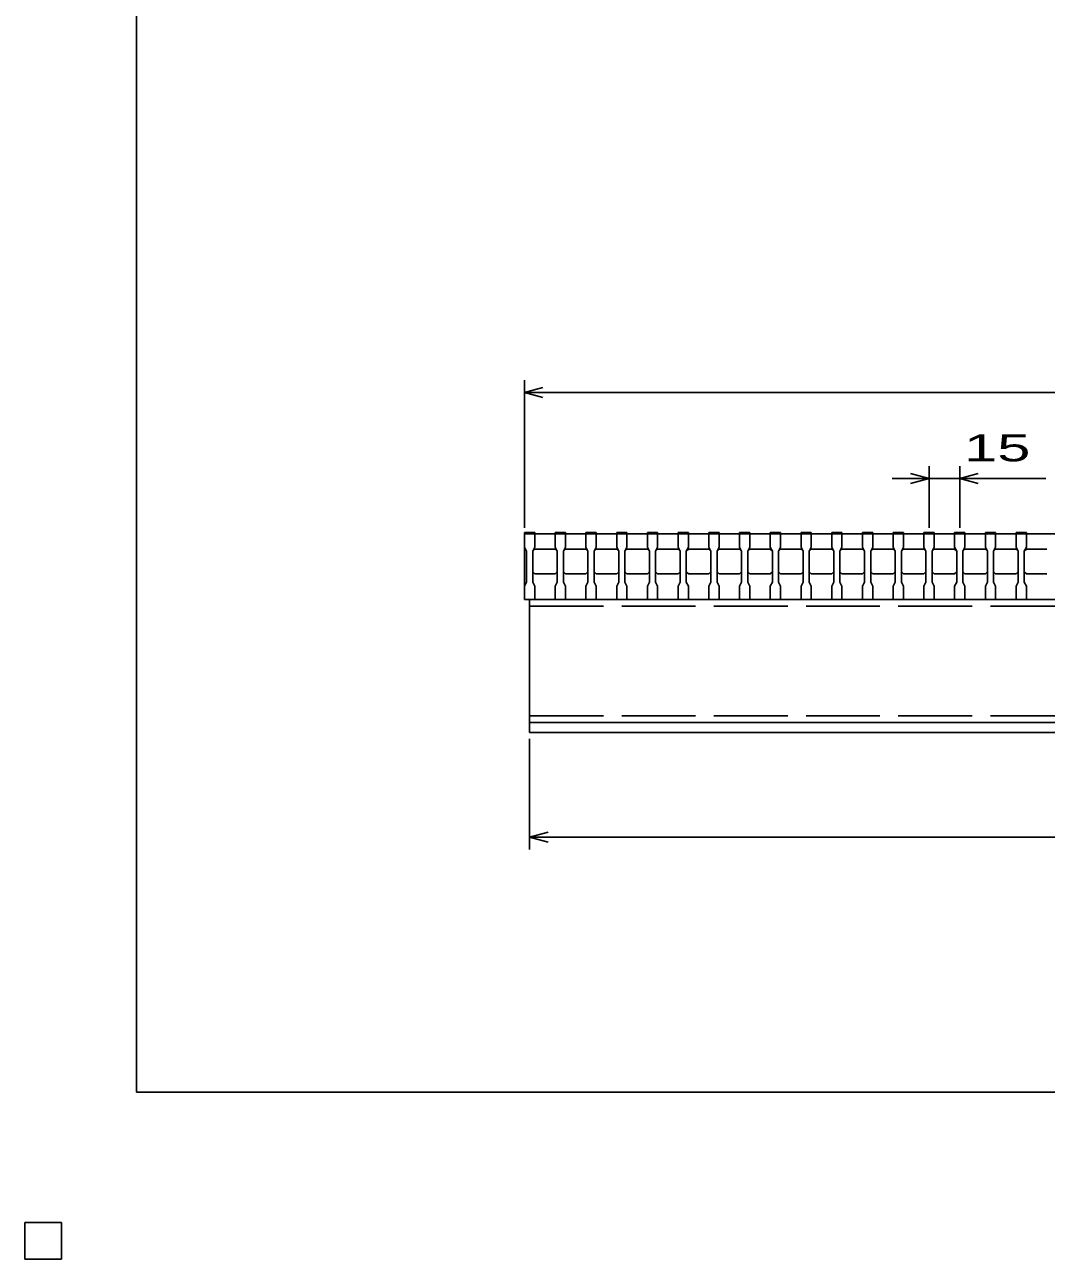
# Model space of a CAD drawing. Units: millimetres, scale not verified. Extents: x -1092 to 1039, y -770 to 632.
# Drawn here: x -1092 to -593, y -770 to -167 of the extents above; entities that cross this region are included whole.
import ezdxf
from ezdxf.enums import TextEntityAlignment as Align

# ---------------------------------------------------------------- set-up
doc = ezdxf.new("R2010")
doc.units = ezdxf.units.MM
doc.header["$LTSCALE"] = 6
doc.linetypes.add('DASHED', pattern=[7.5, 6, -1.5])
for name, color, linetype, lineweight in [('0_2', 150, 'Continuous', 25), ('16', 3, 'Continuous', 25), ('22', 4, 'Continuous', 25), ('24', 2, 'Continuous', 25), ('32', 4, 'Continuous', 25)]:
    doc.layers.add(name, color=color, linetype=linetype, lineweight=lineweight)
doc.styles.add('ベクトル', font='')
doc.styles.get('ベクトル').set_extended_font_data('ベクトル')

msp = doc.modelspace()

# ---------------------------------------------------------------- linework, layer by layer
at = {"layer": '0_2'}
for p, q in [((-1037.4, -687.9), (-1037.4, 632.1)), ((1038.6, -687.9), (-1037.4, -687.9)), ((-1074, -751.5), (-1092, -751.5)), ((-1092, -751.5), (-1092, -769.5)), ((-1074, -751.5), (-1092, -751.5)), ((-1092, -751.5), (-1092, -769.5)), ((-1074, -751.5), (-1092, -751.5)), ((-1092, -751.5), (-1092, -769.5)), ((-1074, -751.5), (-1092, -751.5)), ((-1092, -751.5), (-1092, -769.5)), ((-1074, -751.5), (-1092, -751.5)), ((-1092, -751.5), (-1092, -769.5)), ((-1074, -769.5), (-1074, -751.5)), ((-1074, -769.5), (-1074, -751.5)), ((-1074, -769.5), (-1074, -751.5)), ((-1074, -769.5), (-1074, -751.5)), ((-1074, -769.5), (-1074, -751.5)), ((-1092, -769.5), (-1074, -769.5)), ((-1092, -769.5), (-1074, -769.5)), ((-1092, -769.5), (-1074, -769.5)), ((-1092, -769.5), (-1074, -769.5)), ((-1092, -769.5), (-1074, -769.5))]:
    msp.add_line(p, q, dxfattribs=at)
at = {"layer": '16'}
for p, q in [((-848, -415.5), (-848, -414.8)), ((-848, -414.8), (-843, -414.8)), ((-848, -415.5), (-848, -422)), ((-843, -415.5), (-848, -415.5)), ((-848, -415.5), (-848, -447.5)), ((-848, -415.5), (-258, -415.5)), ((-843, -414.8), (-843, -415.5)), ((-843, -422), (-843, -415.5)), ((-833, -415.5), (-833, -414.8)), ((-833, -414.8), (-828, -414.8)), ((-833, -415.5), (-833, -422)), ((-828, -415.5), (-833, -415.5)), ((-828, -414.8), (-828, -415.5)), ((-828, -422), (-828, -415.5)), ((-818, -415.5), (-818, -414.8)), ((-818, -414.8), (-813, -414.8)), ((-818, -415.5), (-818, -422)), ((-813, -415.5), (-818, -415.5)), ((-813, -414.8), (-813, -415.5)), ((-813, -422), (-813, -415.5)), ((-803, -415.5), (-803, -414.8)), ((-803, -414.8), (-798, -414.8)), ((-803, -415.5), (-803, -422)), ((-798, -415.5), (-803, -415.5)), ((-798, -414.8), (-798, -415.5)), ((-798, -422), (-798, -415.5)), ((-788, -415.5), (-788, -414.8)), ((-788, -414.8), (-783, -414.8)), ((-788, -415.5), (-788, -422)), ((-783, -415.5), (-788, -415.5)), ((-783, -414.8), (-783, -415.5)), ((-783, -422), (-783, -415.5)), ((-773, -415.5), (-773, -414.8)), ((-773, -414.8), (-768, -414.8)), ((-773, -415.5), (-773, -422)), ((-768, -415.5), (-773, -415.5)), ((-768, -414.8), (-768, -415.5)), ((-768, -422), (-768, -415.5)), ((-758, -415.5), (-758, -414.8)), ((-758, -414.8), (-753, -414.8)), ((-758, -415.5), (-758, -422)), ((-753, -415.5), (-758, -415.5)), ((-753, -414.8), (-753, -415.5)), ((-753, -422), (-753, -415.5)), ((-743, -415.5), (-743, -414.8)), ((-743, -414.8), (-738, -414.8)), ((-743, -415.5), (-743, -422)), ((-738, -415.5), (-743, -415.5)), ((-738, -414.8), (-738, -415.5)), ((-738, -422), (-738, -415.5)), ((-728, -415.5), (-728, -414.8)), ((-728, -414.8), (-723, -414.8)), ((-728, -415.5), (-728, -422)), ((-723, -415.5), (-728, -415.5)), ((-723, -414.8), (-723, -415.5)), ((-723, -422), (-723, -415.5)), ((-713, -415.5), (-713, -414.8)), ((-713, -414.8), (-708, -414.8)), ((-713, -415.5), (-713, -422)), ((-708, -415.5), (-713, -415.5)), ((-708, -414.8), (-708, -415.5)), ((-708, -422), (-708, -415.5)), ((-698, -415.5), (-698, -414.8)), ((-698, -414.8), (-693, -414.8)), ((-698, -415.5), (-698, -422)), ((-693, -415.5), (-698, -415.5)), ((-693, -414.8), (-693, -415.5)), ((-693, -422), (-693, -415.5)), ((-683, -415.5), (-683, -414.8)), ((-683, -414.8), (-678, -414.8)), ((-683, -415.5), (-683, -422)), ((-678, -415.5), (-683, -415.5)), ((-678, -414.8), (-678, -415.5)), ((-678, -422), (-678, -415.5)), ((-668, -415.5), (-668, -414.8)), ((-668, -414.8), (-663, -414.8)), ((-668, -415.5), (-668, -422)), ((-663, -415.5), (-668, -415.5)), ((-663, -414.8), (-663, -415.5)), ((-663, -422), (-663, -415.5)), ((-653, -415.5), (-653, -414.8)), ((-653, -414.8), (-648, -414.8)), ((-653, -415.5), (-653, -422)), ((-648, -415.5), (-653, -415.5)), ((-648, -414.8), (-648, -415.5)), ((-648, -422), (-648, -415.5)), ((-638, -415.5), (-638, -414.8)), ((-638, -414.8), (-633, -414.8)), ((-638, -415.5), (-638, -422)), ((-633, -415.5), (-638, -415.5)), ((-633, -414.8), (-633, -415.5)), ((-633, -422), (-633, -415.5)), ((-623, -415.5), (-623, -414.8)), ((-623, -414.8), (-618, -414.8)), ((-623, -415.5), (-623, -422)), ((-618, -415.5), (-623, -415.5)), ((-618, -414.8), (-618, -415.5)), ((-618, -422), (-618, -415.5)), ((-608, -415.5), (-608, -414.8)), ((-608, -414.8), (-603, -414.8)), ((-608, -415.5), (-608, -422)), ((-603, -415.5), (-608, -415.5)), ((-603, -414.8), (-603, -415.5)), ((-603, -422), (-603, -415.5)), ((-848, -422), (-847, -424)), ((-847, -424), (-847, -439)), ((-844, -424), (-843, -422)), ((-844, -424), (-843, -423)), ((-844, -439), (-844, -424)), ((-843, -423), (-833, -423)), ((-833, -422), (-832, -424)), ((-833, -423), (-832, -424)), ((-832, -424), (-832, -439)), ((-829, -424), (-828, -422)), ((-829, -424), (-828, -423)), ((-829, -439), (-829, -424)), ((-828, -423), (-818, -423)), ((-818, -422), (-817, -424)), ((-818, -423), (-817, -424)), ((-817, -424), (-817, -439)), ((-814, -424), (-813, -422)), ((-814, -424), (-813, -423)), ((-814, -439), (-814, -424)), ((-813, -423), (-803, -423)), ((-803, -422), (-802, -424)), ((-803, -423), (-802, -424)), ((-802, -424), (-802, -439)), ((-799, -424), (-798, -422)), ((-799, -424), (-798, -423)), ((-799, -439), (-799, -424)), ((-798, -423), (-788, -423)), ((-788, -422), (-787, -424)), ((-788, -423), (-787, -424)), ((-787, -424), (-787, -439)), ((-784, -424), (-783, -422)), ((-784, -424), (-783, -423)), ((-784, -439), (-784, -424)), ((-783, -423), (-773, -423)), ((-773, -422), (-772, -424)), ((-773, -423), (-772, -424)), ((-772, -424), (-772, -439)), ((-769, -424), (-768, -422)), ((-769, -424), (-768, -423)), ((-769, -439), (-769, -424)), ((-768, -423), (-758, -423)), ((-758, -422), (-757, -424)), ((-758, -423), (-757, -424)), ((-757, -424), (-757, -439)), ((-754, -424), (-753, -422)), ((-754, -424), (-753, -423)), ((-754, -439), (-754, -424)), ((-753, -423), (-743, -423)), ((-743, -422), (-742, -424)), ((-743, -423), (-742, -424)), ((-742, -424), (-742, -439)), ((-739, -424), (-738, -422)), ((-739, -424), (-738, -423)), ((-739, -439), (-739, -424)), ((-738, -423), (-728, -423)), ((-728, -422), (-727, -424)), ((-728, -423), (-727, -424)), ((-727, -424), (-727, -439)), ((-724, -424), (-723, -422)), ((-724, -424), (-723, -423)), ((-724, -439), (-724, -424)), ((-723, -423), (-713, -423)), ((-713, -422), (-712, -424)), ((-713, -423), (-712, -424)), ((-712, -424), (-712, -439)), ((-709, -424), (-708, -422)), ((-709, -424), (-708, -423)), ((-709, -439), (-709, -424)), ((-708, -423), (-698, -423)), ((-698, -422), (-697, -424)), ((-698, -423), (-697, -424)), ((-697, -424), (-697, -439)), ((-694, -424), (-693, -422)), ((-694, -424), (-693, -423)), ((-694, -439), (-694, -424)), ((-693, -423), (-683, -423)), ((-683, -422), (-682, -424)), ((-683, -423), (-682, -424)), ((-682, -424), (-682, -439)), ((-679, -424), (-678, -422)), ((-679, -424), (-678, -423)), ((-679, -439), (-679, -424)), ((-678, -423), (-668, -423)), ((-668, -422), (-667, -424)), ((-668, -423), (-667, -424)), ((-667, -424), (-667, -439)), ((-664, -424), (-663, -422)), ((-664, -424), (-663, -423)), ((-664, -439), (-664, -424)), ((-663, -423), (-653, -423)), ((-653, -422), (-652, -424)), ((-653, -423), (-652, -424)), ((-652, -424), (-652, -439)), ((-649, -424), (-648, -422)), ((-649, -424), (-648, -423)), ((-649, -439), (-649, -424)), ((-648, -423), (-638, -423)), ((-638, -422), (-637, -424)), ((-638, -423), (-637, -424)), ((-637, -424), (-637, -439)), ((-634, -424), (-633, -422)), ((-634, -424), (-633, -423)), ((-634, -439), (-634, -424)), ((-633, -423), (-623, -423)), ((-623, -422), (-622, -424)), ((-623, -423), (-622, -424)), ((-622, -424), (-622, -439)), ((-619, -424), (-618, -422)), ((-619, -424), (-618, -423)), ((-619, -439), (-619, -424)), ((-618, -423), (-608, -423)), ((-608, -422), (-607, -424)), ((-608, -423), (-607, -424)), ((-607, -424), (-607, -439)), ((-604, -424), (-603, -422)), ((-604, -424), (-603, -423)), ((-604, -439), (-604, -424)), ((-603, -423), (-593, -423)), ((-847, -439), (-848, -441)), ((-843, -435), (-844, -434)), ((-843, -441), (-844, -439)), ((-833, -435), (-843, -435)), ((-832, -434), (-833, -435)), ((-832, -439), (-833, -441)), ((-828, -435), (-829, -434)), ((-828, -441), (-829, -439)), ((-818, -435), (-828, -435)), ((-817, -434), (-818, -435)), ((-817, -439), (-818, -441)), ((-813, -435), (-814, -434)), ((-813, -441), (-814, -439)), ((-803, -435), (-813, -435)), ((-802, -434), (-803, -435)), ((-802, -439), (-803, -441)), ((-798, -435), (-799, -434)), ((-798, -441), (-799, -439)), ((-788, -435), (-798, -435)), ((-787, -434), (-788, -435)), ((-787, -439), (-788, -441)), ((-783, -435), (-784, -434)), ((-783, -441), (-784, -439)), ((-773, -435), (-783, -435)), ((-772, -434), (-773, -435)), ((-772, -439), (-773, -441)), ((-768, -435), (-769, -434)), ((-768, -441), (-769, -439)), ((-758, -435), (-768, -435)), ((-757, -434), (-758, -435)), ((-757, -439), (-758, -441)), ((-753, -435), (-754, -434)), ((-753, -441), (-754, -439)), ((-743, -435), (-753, -435)), ((-742, -434), (-743, -435)), ((-742, -439), (-743, -441)), ((-738, -435), (-739, -434)), ((-738, -441), (-739, -439)), ((-728, -435), (-738, -435)), ((-727, -434), (-728, -435)), ((-727, -439), (-728, -441)), ((-723, -435), (-724, -434)), ((-723, -441), (-724, -439)), ((-713, -435), (-723, -435)), ((-712, -434), (-713, -435)), ((-712, -439), (-713, -441)), ((-708, -435), (-709, -434)), ((-708, -441), (-709, -439)), ((-698, -435), (-708, -435)), ((-697, -434), (-698, -435)), ((-697, -439), (-698, -441)), ((-693, -435), (-694, -434)), ((-693, -441), (-694, -439)), ((-683, -435), (-693, -435)), ((-682, -434), (-683, -435)), ((-682, -439), (-683, -441)), ((-678, -435), (-679, -434)), ((-678, -441), (-679, -439)), ((-668, -435), (-678, -435)), ((-667, -434), (-668, -435)), ((-667, -439), (-668, -441)), ((-663, -435), (-664, -434)), ((-663, -441), (-664, -439)), ((-653, -435), (-663, -435)), ((-652, -434), (-653, -435)), ((-652, -439), (-653, -441)), ((-648, -435), (-649, -434)), ((-648, -441), (-649, -439)), ((-638, -435), (-648, -435)), ((-637, -434), (-638, -435)), ((-637, -439), (-638, -441)), ((-633, -435), (-634, -434)), ((-633, -441), (-634, -439)), ((-623, -435), (-633, -435)), ((-622, -434), (-623, -435)), ((-622, -439), (-623, -441)), ((-618, -435), (-619, -434)), ((-618, -441), (-619, -439)), ((-608, -435), (-618, -435)), ((-607, -434), (-608, -435)), ((-607, -439), (-608, -441)), ((-603, -435), (-604, -434)), ((-603, -441), (-604, -439)), ((-593, -435), (-603, -435)), ((-848, -441), (-848, -447.5)), ((-843, -447.5), (-843, -441)), ((-833, -441), (-833, -447.5)), ((-828, -447.5), (-828, -441)), ((-818, -441), (-818, -447.5)), ((-813, -447.5), (-813, -441)), ((-803, -441), (-803, -447.5)), ((-798, -447.5), (-798, -441)), ((-788, -441), (-788, -447.5)), ((-783, -447.5), (-783, -441)), ((-773, -441), (-773, -447.5)), ((-768, -447.5), (-768, -441)), ((-758, -441), (-758, -447.5)), ((-753, -447.5), (-753, -441)), ((-743, -441), (-743, -447.5)), ((-738, -447.5), (-738, -441)), ((-728, -441), (-728, -447.5)), ((-723, -447.5), (-723, -441)), ((-713, -441), (-713, -447.5)), ((-708, -447.5), (-708, -441)), ((-698, -441), (-698, -447.5)), ((-693, -447.5), (-693, -441)), ((-683, -441), (-683, -447.5)), ((-678, -447.5), (-678, -441)), ((-668, -441), (-668, -447.5)), ((-663, -447.5), (-663, -441)), ((-653, -441), (-653, -447.5)), ((-648, -447.5), (-648, -441)), ((-638, -441), (-638, -447.5)), ((-633, -447.5), (-633, -441)), ((-623, -441), (-623, -447.5)), ((-618, -447.5), (-618, -441)), ((-608, -441), (-608, -447.5)), ((-603, -447.5), (-603, -441)), ((-848, -447.5), (-843, -447.5)), ((-848, -447.5), (-258, -447.5)), ((-845.5, -447.5), (-260.5, -447.5)), ((-845.5, -507.5), (-845.5, -447.5)), ((-833, -447.5), (-828, -447.5)), ((-818, -447.5), (-813, -447.5)), ((-803, -447.5), (-798, -447.5)), ((-788, -447.5), (-783, -447.5)), ((-773, -447.5), (-768, -447.5)), ((-758, -447.5), (-753, -447.5)), ((-743, -447.5), (-738, -447.5)), ((-728, -447.5), (-723, -447.5)), ((-713, -447.5), (-708, -447.5)), ((-698, -447.5), (-693, -447.5)), ((-683, -447.5), (-678, -447.5)), ((-668, -447.5), (-663, -447.5)), ((-653, -447.5), (-648, -447.5)), ((-638, -447.5), (-633, -447.5)), ((-623, -447.5), (-618, -447.5)), ((-608, -447.5), (-603, -447.5)), ((-260.5, -507.5), (-845.5, -507.5)), ((-845.5, -507.5), (-845.5, -512.5)), ((-260.5, -507.5), (-845.5, -507.5)), ((-845.5, -512.5), (-260.5, -512.5)), ((-1074, -751.5), (-1092, -751.5)), ((-1092, -751.5), (-1092, -769.5)), ((-1074, -751.5), (-1092, -751.5)), ((-1092, -751.5), (-1092, -769.5)), ((-1074, -751.5), (-1092, -751.5)), ((-1092, -751.5), (-1092, -769.5)), ((-1074, -751.5), (-1092, -751.5)), ((-1092, -751.5), (-1092, -769.5)), ((-1074, -751.5), (-1092, -751.5)), ((-1092, -751.5), (-1092, -769.5)), ((-1074, -769.5), (-1074, -751.5)), ((-1074, -769.5), (-1074, -751.5)), ((-1074, -769.5), (-1074, -751.5)), ((-1074, -769.5), (-1074, -751.5)), ((-1074, -769.5), (-1074, -751.5)), ((-1092, -769.5), (-1074, -769.5)), ((-1092, -769.5), (-1074, -769.5)), ((-1092, -769.5), (-1074, -769.5)), ((-1092, -769.5), (-1074, -769.5)), ((-1092, -769.5), (-1074, -769.5))]:
    msp.add_line(p, q, dxfattribs=at)
at = {"layer": '16', "linetype": 'DASHED'}
for p, q in [((-845.5, -450.7), (-260.5, -450.7)), ((-845.5, -504.3), (-260.5, -504.3))]:
    msp.add_line(p, q, dxfattribs=at)
at = {"layer": '22'}
for p, q in [((-848, -412.5), (-848, -340.5)), ((-848, -346.5), (-839, -344.1)), ((-839, -348.9), (-848, -346.5)), ((-848, -346.5), (-258, -346.5)), ((-650.5, -412.5), (-650.5, -382.5)), ((-635.5, -382.5), (-635.5, -412.5)), ((-650.5, -388.5), (-668.5, -388.5)), ((-650.5, -388.5), (-659.5, -386.1)), ((-659.5, -390.9), (-650.5, -388.5)), ((-650.5, -388.5), (-635.5, -388.5)), ((-635.5, -388.5), (-626.5, -386.1)), ((-626.5, -390.9), (-635.5, -388.5)), ((-635.5, -388.5), (-593.5, -388.5)), ((-845.5, -569.5), (-845.5, -515.5)), ((-845.5, -563.5), (-836.5, -561.1)), ((-836.5, -565.9), (-845.5, -563.5)), ((-845.5, -563.5), (-260.5, -563.5))]:
    msp.add_line(p, q, dxfattribs=at)
at = {"layer": '22', "color": 2}
for p, q in [((-1074, -751.5), (-1092, -751.5)), ((-1092, -751.5), (-1092, -769.5)), ((-1074, -751.5), (-1092, -751.5)), ((-1092, -751.5), (-1092, -769.5)), ((-1074, -751.5), (-1092, -751.5)), ((-1092, -751.5), (-1092, -769.5)), ((-1074, -769.5), (-1074, -751.5)), ((-1074, -769.5), (-1074, -751.5)), ((-1074, -769.5), (-1074, -751.5)), ((-1092, -769.5), (-1074, -769.5)), ((-1092, -769.5), (-1074, -769.5)), ((-1092, -769.5), (-1074, -769.5))]:
    msp.add_line(p, q, dxfattribs=at)
at = {"layer": '24', "color": 4}
for p, q in [((-1074, -751.5), (-1092, -751.5)), ((-1092, -751.5), (-1092, -769.5)), ((-1074, -751.5), (-1092, -751.5)), ((-1092, -751.5), (-1092, -769.5)), ((-1074, -751.5), (-1092, -751.5)), ((-1092, -751.5), (-1092, -769.5)), ((-1074, -769.5), (-1074, -751.5)), ((-1074, -769.5), (-1074, -751.5)), ((-1074, -769.5), (-1074, -751.5)), ((-1092, -769.5), (-1074, -769.5)), ((-1092, -769.5), (-1074, -769.5)), ((-1092, -769.5), (-1074, -769.5))]:
    msp.add_line(p, q, dxfattribs=at)
at = {"layer": '32'}
for p, q in [((-1074, -751.5), (-1092, -751.5)), ((-1092, -751.5), (-1092, -769.5)), ((-1074, -751.5), (-1092, -751.5)), ((-1092, -751.5), (-1092, -769.5)), ((-1074, -751.5), (-1092, -751.5)), ((-1092, -751.5), (-1092, -769.5)), ((-1074, -751.5), (-1092, -751.5)), ((-1092, -751.5), (-1092, -769.5)), ((-1074, -751.5), (-1092, -751.5)), ((-1092, -751.5), (-1092, -769.5)), ((-1074, -769.5), (-1074, -751.5)), ((-1074, -769.5), (-1074, -751.5)), ((-1074, -769.5), (-1074, -751.5)), ((-1074, -769.5), (-1074, -751.5)), ((-1074, -769.5), (-1074, -751.5)), ((-1092, -769.5), (-1074, -769.5)), ((-1092, -769.5), (-1074, -769.5)), ((-1092, -769.5), (-1074, -769.5)), ((-1092, -769.5), (-1074, -769.5)), ((-1092, -769.5), (-1074, -769.5))]:
    msp.add_line(p, q, dxfattribs=at)

# ---------------------------------------------------------------- texts
at = {"layer": '22', "color": 2, "style": 'ベクトル', "width": 1.65}
msp.add_text(' 15 ', height=13.2, dxfattribs=at).set_placement((-641.5, -373.5), align=Align.MIDDLE_LEFT)

doc.saveas('drawing.dxf')
